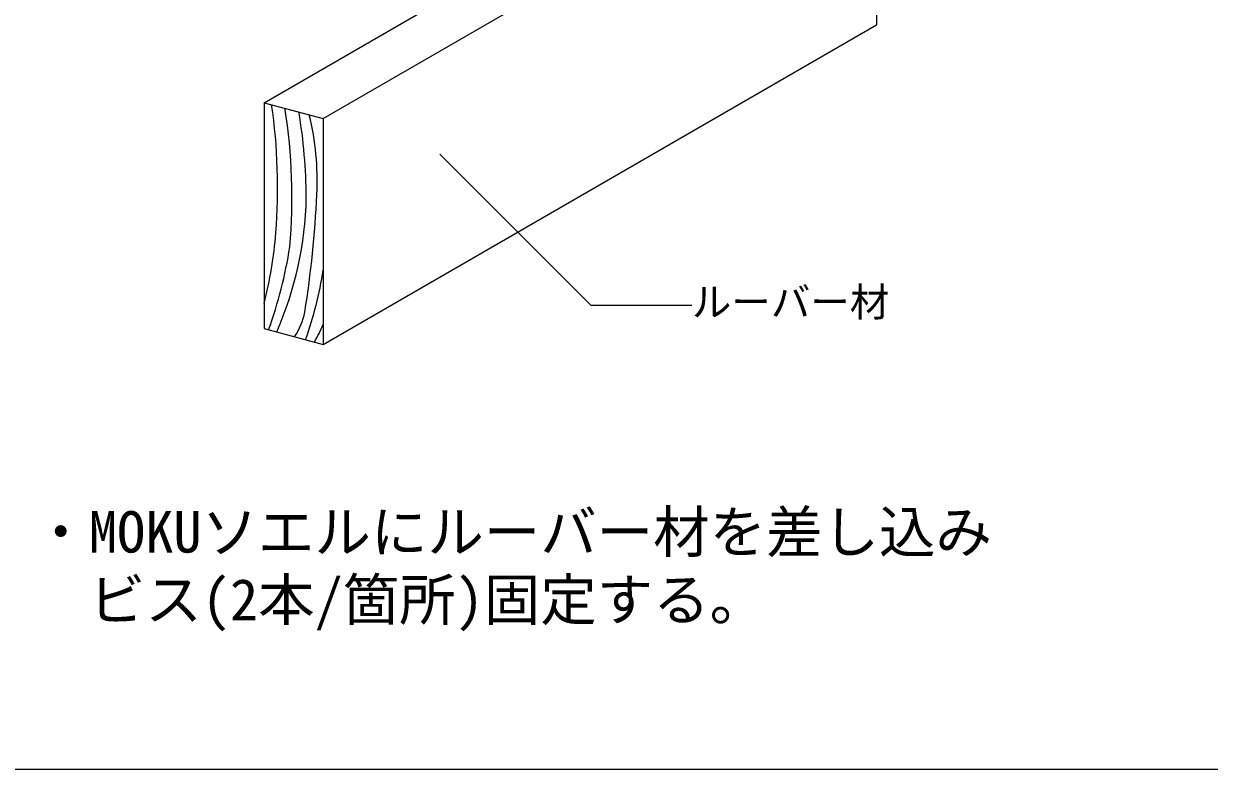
# Model space of a CAD drawing. Units: millimetres on the paper, enlarged 20 times, with parts at other scales. Extents: x -4100 to 4100, y -2860 to 2860.
# Drawn here: x 953 to 2003, y -813 to -153 of the extents above; entities that cross this region are included whole.
import ezdxf
from ezdxf.enums import TextEntityAlignment as Align

# ---------------------------------------------------------------- set-up
doc = ezdxf.new("R2010")
doc.units = ezdxf.units.MM
doc.header["$LTSCALE"] = 20
for name, color, linetype, lineweight in [('4-6_文字・矢印', 7, 'Continuous', 18), ('4-D_パネル', 4, 'Continuous', 9), ('F-3_野縁', 3, 'Continuous', 18)]:
    doc.layers.add(name, color=color, linetype=linetype, lineweight=lineweight)
doc.styles.add('ＭＳ ゴシック', font='')
doc.styles.get('ＭＳ ゴシック').set_extended_font_data('MS Gothic')

msp = doc.modelspace()

# ---------------------------------------------------------------- linework, layer by layer
at = {"layer": '4-6_文字・矢印'}
msp.add_lwpolyline([(1545.1, -402.25), (1455.87, -402.25), (1322.03, -268.41)], dxfattribs=at)
at = {"layer": '4-D_パネル'}
for p, q in [((1218.54, -236.79), (1708.77, 46.25)), ((1708.77, 46.25), (1708.77, -153.75)), ((1166.38, -222.81), (1551.07, -0.71)), ((1218.54, -436.79), (1708.77, -153.75)), ((1166.38, -222.81), (1166.38, -422.81)), ((1166.38, -222.81), (1218.54, -236.79)), ((1218.54, -236.79), (1218.54, -436.79)), ((1166.38, -422.81), (1218.54, -436.79))]:
    msp.add_line(p, q, dxfattribs=at)
for centre, radius, start, end in [((661.24, -298.16), 516.97, 355.56839, 8.18347), ((690.88, -306.57), 500.07, 354.96413, 9.07137), ((735.07, -309.2), 468.54, 0.2719, 9.60356), ((966.64, -291.85), 246.65, 357.17405, 13.6815), ((232.54, -256.79), 981.59, 351.12129, 357.24248), ((894.05, -300.93), 309.62, 336.22197, 358.88102), ((786.26, -306.06), 391.72, 346.01799, 355.30648), ((796.83, -288.86), 397, 340.12447, 351.07355), ((902.58, -324.08), 319.4, 340.13413, 351.56897), ((1138.01, -394.17), 65.89, 327.0304, 347.62852), ((1073.63, -357.21), 157.6, 330.53777, 336.85019)]:
    msp.add_arc(centre, radius, start, end, dxfattribs=at)
at = {"layer": 'F-3_野縁'}
msp.add_line((-905, -813), (3820, -813), dxfattribs=at)

# ---------------------------------------------------------------- texts
at = {"layer": '4-6_文字・矢印', "style": 'ＭＳ ゴシック'}
for s, height, p in [('ルーバー材', 25.66, (1545.1, -419.75)), ('・MOKUソエルにルーバー材を差し込み', 36.66, (961.09, -632.12)), ('\u3000ビス(2本/箇所)固定する。', 36.66, (961.09, -692.12))]:
    msp.add_text(s, height=height, dxfattribs=at).set_placement(p, align=Align.BOTTOM_LEFT)

doc.saveas('drawing.dxf')
